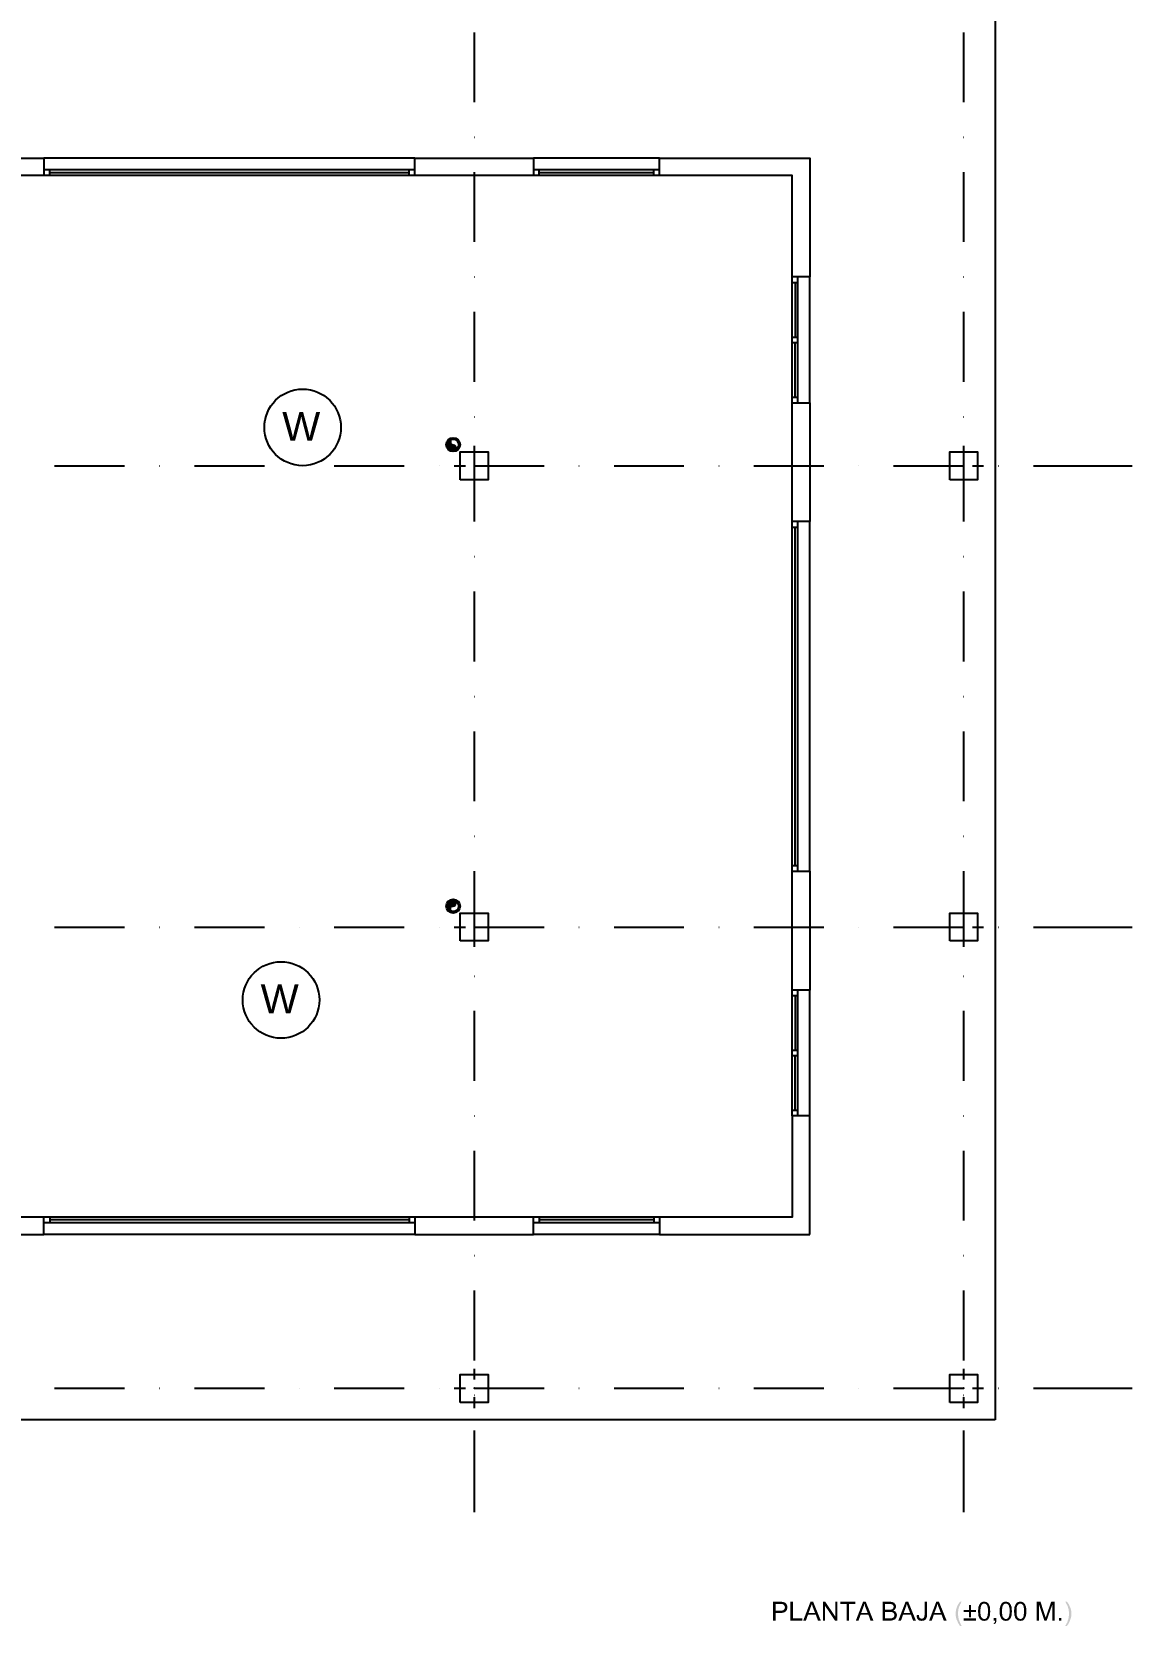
# Model space of a CAD drawing. Header units: millimetres. Extents: x -36361 to 19552, y -12473 to 22835.
# Drawn here: x 3574 to 19552, y -12473 to 10687 of the extents above; entities that cross this region are included whole.
import ezdxf

# ---------------------------------------------------------------- set-up
doc = ezdxf.new("R2010")
doc.units = ezdxf.units.MM
doc.layers.add('PDF3_Geometría', color=15, linetype='Continuous', true_color=0x944a4a)
doc.layers.add('PDF_Rellenos sólidos', color=172, linetype='Continuous', true_color=0x0000dd)
doc.layers.add('PDF3_Rellenos sólidos', color=3, linetype='Continuous')
doc.styles.get("Standard").update_dxf_attribs({"font": 'arial.ttf'})

msp = doc.modelspace()

# ---------------------------------------------------------------- hatches: boundary and pattern name
at = {"layer": 'PDF3_Geometría', "transparency": 33554559}
for points in [[(14440, -12119), (14338, -12119), (14338, -12392), (14374, -12392), (14374, -12281), (14467, -12281), (14476, -12278), (14482, -12278), (14491, -12275), (14497, -12272), (14503, -12272), (14509, -12269), (14515, -12266), (14518, -12260), (14524, -12257), (14527, -12254), (14374, -12248), (14374, -12152), (14443, -12152), (14530, -12149), (14527, -12143), (14521, -12140), (14515, -12134), (14512, -12131), (14503, -12128), (14497, -12125), (14491, -12125), (14482, -12122), (14473, -12122), (14467, -12119), (14449, -12119)], [(14530, -12149), (14443, -12152), (14473, -12152), (14476, -12155), (14482, -12155), (14488, -12158), (14500, -12170), (14503, -12176), (14506, -12185), (14509, -12191), (14509, -12203), (14506, -12212), (14506, -12218), (14503, -12224), (14500, -12230), (14494, -12236), (14488, -12239), (14485, -12242), (14476, -12245), (14470, -12248), (14374, -12248), (14527, -12254), (14530, -12248), (14536, -12242), (14539, -12236), (14542, -12227), (14542, -12221), (14545, -12215), (14545, -12182), (14542, -12176), (14539, -12167), (14536, -12161), (14536, -12158)], [(14626, -12119), (14590, -12119), (14590, -12392), (14761, -12392), (14761, -12359), (14626, -12359)], [(14920, -12119), (14881, -12119), (14776, -12392), (14815, -12392), (14845, -12308), (14959, -12308), (14854, -12281), (14884, -12200), (14887, -12191), (14890, -12185), (14893, -12176), (14893, -12170), (14896, -12164), (14896, -12155), (14899, -12149)], [(14920, -12119), (14899, -12149), (14899, -12152), (14902, -12158), (14905, -12167), (14908, -12173), (14908, -12179), (14911, -12188), (14914, -12197), (14917, -12203), (14947, -12281), (14854, -12281), (14959, -12308), (14989, -12392), (15031, -12392)], [(15096, -12119), (15061, -12119), (15061, -12392), (15093, -12392), (15093, -12179)], [(15273, -12119), (15240, -12119), (15240, -12332), (15237, -12392), (15273, -12392)], [(15531, -12119), (15315, -12119), (15315, -12152), (15405, -12152), (15405, -12392), (15441, -12392), (15441, -12152), (15531, -12152)], [(15684, -12119), (15645, -12119), (15540, -12392), (15579, -12392), (15609, -12308), (15723, -12308), (15618, -12281), (15648, -12200), (15651, -12191), (15654, -12185), (15657, -12176), (15657, -12170), (15660, -12164), (15660, -12155), (15663, -12149)], [(15684, -12119), (15663, -12149), (15663, -12152), (15666, -12158), (15669, -12167), (15672, -12173), (15672, -12179), (15675, -12188), (15678, -12197), (15681, -12203), (15711, -12281), (15618, -12281), (15723, -12308), (15753, -12392), (15795, -12392)], [(16031, -12119), (15929, -12119), (15929, -12392), (16058, -12392), (16064, -12389), (16073, -12389), (16079, -12386), (16082, -12386), (16094, -12380), (16103, -12377), (16109, -12374), (16115, -12368), (16118, -12362), (15965, -12359), (15965, -12266), (16118, -12266), (16112, -12260), (16100, -12254), (16091, -12251), (16085, -12248), (16091, -12242), (16100, -12239), (15965, -12233), (15965, -12152), (16112, -12152), (16100, -12140), (16097, -12134), (16088, -12131), (16082, -12128), (16079, -12125), (16073, -12125), (16064, -12122), (16058, -12122), (16049, -12119), (16040, -12119)], [(16112, -12152), (16022, -12152), (16052, -12152), (16058, -12155), (16064, -12155), (16070, -12158), (16082, -12170), (16085, -12179), (16088, -12185), (16088, -12197), (16085, -12203), (16085, -12212), (16073, -12224), (16067, -12227), (16058, -12230), (16052, -12233), (15965, -12233), (16100, -12239), (16103, -12233), (16109, -12227), (16112, -12221), (16115, -12218), (16118, -12212), (16121, -12203), (16121, -12197), (16124, -12188), (16121, -12182), (16121, -12173), (16115, -12161)], [(16118, -12266), (16028, -12266), (16049, -12266), (16058, -12269), (16064, -12269), (16070, -12272), (16073, -12272), (16079, -12275), (16091, -12287), (16094, -12290), (16097, -12299), (16097, -12329), (16094, -12335), (16091, -12341), (16085, -12347), (16079, -12350), (16073, -12353), (16067, -12356), (16058, -12359), (15965, -12359), (16118, -12362), (16124, -12356), (16127, -12347), (16130, -12344), (16133, -12335), (16133, -12329), (16136, -12320), (16136, -12305), (16133, -12299), (16133, -12290), (16130, -12284), (16127, -12278), (16124, -12272), (16121, -12272)], [(16301, -12119), (16262, -12119), (16157, -12392), (16196, -12392), (16226, -12308), (16340, -12308), (16235, -12281), (16265, -12200), (16268, -12191), (16271, -12185), (16274, -12176), (16274, -12170), (16277, -12164), (16277, -12155), (16280, -12149)], [(16301, -12119), (16280, -12149), (16280, -12152), (16283, -12158), (16286, -12167), (16289, -12173), (16289, -12179), (16292, -12188), (16295, -12197), (16298, -12203), (16328, -12281), (16235, -12281), (16340, -12308), (16370, -12392), (16412, -12392)], [(16574, -12119), (16538, -12119), (16538, -12311), (16535, -12320), (16535, -12335), (16532, -12341), (16529, -12347), (16526, -12353), (16520, -12359), (16517, -12359), (16505, -12365), (16496, -12365), (16562, -12365), (16565, -12359), (16568, -12353), (16568, -12347), (16571, -12338), (16571, -12323), (16574, -12314), (16574, -12305)], [(16747, -12119), (16708, -12119), (16604, -12392), (16643, -12392), (16672, -12308), (16786, -12308), (16681, -12281), (16711, -12200), (16714, -12191), (16717, -12185), (16720, -12176), (16720, -12170), (16723, -12164), (16723, -12155), (16726, -12149)], [(16747, -12119), (16726, -12149), (16726, -12152), (16729, -12158), (16732, -12167), (16735, -12173), (16735, -12179), (16738, -12188), (16741, -12197), (16744, -12203), (16774, -12281), (16681, -12281), (16786, -12308), (16816, -12392), (16858, -12392)], [(17080, -12116), (17056, -12116), (17044, -12128), (17041, -12134), (17035, -12143), (17032, -12149), (17029, -12155), (17023, -12161), (17020, -12167), (17017, -12176), (17014, -12182), (17011, -12188), (17008, -12194), (17005, -12203), (17002, -12209), (17002, -12212), (16999, -12218), (16999, -12224), (16996, -12233), (16996, -12239), (16993, -12248), (16993, -12254), (16990, -12263), (16990, -12323), (16993, -12332), (16993, -12338), (16996, -12347), (16996, -12353), (16999, -12362), (16999, -12368), (17002, -12377), (17008, -12389), (17014, -12401), (17017, -12407), (17020, -12416), (17026, -12428), (17029, -12437), (17035, -12443), (17038, -12449), (17041, -12455), (17047, -12461), (17050, -12467), (17056, -12473), (17080, -12473), (17077, -12470), (17074, -12464), (17071, -12458), (17065, -12449), (17062, -12443), (17059, -12437), (17056, -12428), (17053, -12422), (17050, -12413), (17047, -12407), (17044, -12401), (17041, -12392), (17038, -12386), (17035, -12380), (17035, -12371), (17032, -12365), (17032, -12356), (17029, -12350), (17029, -12344), (17026, -12335), (17026, -12323), (17023, -12314), (17023, -12269), (17026, -12260), (17026, -12245), (17029, -12239), (17029, -12230), (17032, -12224), (17032, -12221), (17035, -12212), (17035, -12206), (17038, -12197), (17041, -12191), (17044, -12185), (17047, -12176), (17050, -12170), (17053, -12164), (17053, -12158), (17056, -12155), (17062, -12146), (17065, -12140), (17068, -12131), (17074, -12125)], [(17212, -12164), (17182, -12164), (17182, -12239), (17107, -12239), (17107, -12269), (17182, -12269), (17182, -12344), (17212, -12344), (17212, -12269), (17287, -12269), (17287, -12239), (17212, -12239)], [(17344, -12146), (17338, -12152), (17335, -12158), (17332, -12164), (17329, -12173), (17326, -12179), (17323, -12182), (17323, -12188), (17320, -12194), (17320, -12200), (17317, -12209), (17317, -12230), (17314, -12239), (17314, -12272), (17317, -12281), (17317, -12305), (17320, -12314), (17320, -12323), (17326, -12335), (17326, -12341), (17332, -12353), (17335, -12359), (17338, -12365), (17341, -12368), (17344, -12371), (17404, -12368), (17395, -12368), (17389, -12365), (17383, -12362), (17377, -12359), (17371, -12353), (17365, -12347), (17362, -12341), (17359, -12338), (17359, -12332), (17356, -12326), (17353, -12320), (17353, -12305), (17350, -12296), (17350, -12224), (17353, -12215), (17353, -12200), (17356, -12191), (17356, -12185), (17359, -12179), (17362, -12173), (17365, -12170), (17368, -12164), (17371, -12161), (17377, -12155), (17383, -12152), (17389, -12149), (17395, -12146), (17404, -12146)], [(17404, -12119), (17386, -12119), (17380, -12122), (17374, -12122), (17365, -12125), (17359, -12131), (17353, -12134), (17347, -12140), (17344, -12146), (17413, -12146), (17431, -12155), (17443, -12167), (17443, -12170), (17446, -12173), (17449, -12176), (17449, -12182), (17452, -12188), (17452, -12194), (17455, -12203), (17455, -12209), (17458, -12218), (17458, -12290), (17455, -12299), (17455, -12314), (17452, -12320), (17452, -12326), (17449, -12332), (17446, -12338), (17446, -12344), (17440, -12350), (17437, -12356), (17431, -12359), (17425, -12365), (17419, -12368), (17404, -12368), (17344, -12371), (17350, -12377), (17356, -12380), (17362, -12386), (17380, -12395), (17395, -12395), (17404, -12398), (17413, -12395), (17428, -12395), (17434, -12392), (17443, -12389), (17449, -12386), (17452, -12380), (17455, -12380), (17461, -12374), (17464, -12368), (17470, -12362), (17475, -12350), (17478, -12344), (17481, -12335), (17481, -12332), (17484, -12326), (17487, -12320), (17487, -12308), (17490, -12299), (17490, -12275), (17493, -12266), (17493, -12254), (17490, -12245), (17490, -12212), (17487, -12206), (17487, -12194), (17484, -12188), (17481, -12179), (17478, -12173), (17475, -12164), (17470, -12152), (17464, -12146), (17461, -12140), (17455, -12134), (17449, -12131), (17443, -12128), (17440, -12125), (17434, -12122), (17428, -12122), (17419, -12119), (17413, -12119)], [(17658, -12146), (17652, -12152), (17649, -12158), (17646, -12164), (17643, -12173), (17640, -12179), (17637, -12182), (17637, -12188), (17634, -12194), (17634, -12200), (17631, -12209), (17631, -12230), (17628, -12239), (17628, -12272), (17631, -12281), (17631, -12305), (17634, -12314), (17634, -12323), (17637, -12329), (17640, -12335), (17640, -12341), (17643, -12347), (17646, -12353), (17649, -12359), (17652, -12365), (17655, -12368), (17658, -12371), (17718, -12368), (17709, -12368), (17691, -12359), (17685, -12353), (17679, -12347), (17676, -12341), (17673, -12338), (17673, -12332), (17670, -12326), (17667, -12320), (17667, -12305), (17664, -12296), (17664, -12224), (17667, -12215), (17667, -12200), (17670, -12191), (17670, -12185), (17673, -12179), (17676, -12173), (17679, -12170), (17682, -12164), (17685, -12161), (17691, -12155), (17709, -12146), (17718, -12146)], [(17718, -12119), (17700, -12119), (17694, -12122), (17688, -12122), (17679, -12125), (17673, -12131), (17667, -12134), (17661, -12140), (17658, -12146), (17727, -12146), (17745, -12155), (17751, -12161), (17757, -12167), (17757, -12170), (17763, -12176), (17763, -12182), (17766, -12188), (17766, -12194), (17769, -12203), (17769, -12209), (17772, -12218), (17772, -12290), (17769, -12299), (17769, -12314), (17766, -12320), (17766, -12326), (17763, -12332), (17760, -12338), (17760, -12344), (17754, -12350), (17751, -12356), (17745, -12359), (17739, -12365), (17733, -12368), (17718, -12368), (17658, -12371), (17664, -12377), (17670, -12380), (17676, -12386), (17682, -12389), (17688, -12392), (17694, -12395), (17709, -12395), (17718, -12398), (17727, -12395), (17742, -12395), (17748, -12392), (17757, -12389), (17763, -12386), (17766, -12380), (17769, -12380), (17775, -12374), (17778, -12368), (17784, -12362), (17787, -12356), (17793, -12344), (17796, -12335), (17796, -12332), (17799, -12326), (17802, -12320), (17802, -12308), (17805, -12299), (17805, -12275), (17808, -12266), (17808, -12254), (17805, -12245), (17805, -12212), (17802, -12206), (17802, -12194), (17799, -12188), (17796, -12179), (17793, -12173), (17790, -12164), (17787, -12158), (17784, -12152), (17778, -12146), (17775, -12140), (17769, -12134), (17763, -12131), (17757, -12128), (17754, -12125), (17748, -12122), (17742, -12122), (17733, -12119), (17727, -12119)], [(17868, -12146), (17862, -12152), (17856, -12164), (17853, -12173), (17850, -12179), (17847, -12182), (17847, -12188), (17844, -12194), (17844, -12200), (17841, -12209), (17841, -12230), (17838, -12239), (17838, -12272), (17841, -12281), (17841, -12305), (17844, -12314), (17844, -12323), (17850, -12335), (17850, -12341), (17856, -12353), (17859, -12359), (17862, -12365), (17868, -12371), (17928, -12368), (17919, -12368), (17913, -12365), (17907, -12362), (17901, -12359), (17895, -12353), (17889, -12347), (17886, -12341), (17883, -12338), (17883, -12332), (17877, -12320), (17877, -12305), (17874, -12296), (17874, -12224), (17877, -12215), (17877, -12200), (17880, -12191), (17880, -12185), (17883, -12179), (17886, -12173), (17889, -12170), (17892, -12164), (17895, -12161), (17901, -12155), (17907, -12152), (17913, -12149), (17919, -12146), (17928, -12146)], [(17928, -12119), (17910, -12119), (17904, -12122), (17898, -12122), (17889, -12125), (17883, -12131), (17877, -12134), (17871, -12140), (17868, -12146), (17937, -12146), (17943, -12149), (17949, -12152), (17955, -12155), (17967, -12167), (17967, -12170), (17970, -12173), (17973, -12176), (17973, -12182), (17976, -12188), (17976, -12194), (17979, -12203), (17979, -12209), (17982, -12218), (17982, -12290), (17979, -12299), (17979, -12314), (17976, -12320), (17976, -12326), (17973, -12332), (17970, -12338), (17970, -12344), (17967, -12347), (17964, -12350), (17961, -12356), (17955, -12359), (17949, -12365), (17943, -12368), (17928, -12368), (17868, -12371), (17874, -12377), (17880, -12380), (17886, -12386), (17904, -12395), (17919, -12395), (17928, -12398), (17937, -12395), (17952, -12395), (17958, -12392), (17967, -12389), (17973, -12386), (17976, -12380), (17979, -12380), (17985, -12374), (17988, -12368), (17994, -12362), (18000, -12350), (18003, -12344), (18006, -12335), (18006, -12332), (18012, -12320), (18012, -12308), (18015, -12299), (18015, -12275), (18018, -12266), (18018, -12254), (18015, -12245), (18015, -12212), (18012, -12206), (18012, -12194), (18009, -12188), (18006, -12179), (18003, -12173), (18000, -12164), (17994, -12152), (17988, -12146), (17985, -12140), (17979, -12134), (17973, -12131), (17967, -12128), (17964, -12125), (17958, -12122), (17952, -12122), (17943, -12119), (17937, -12119)], [(18222, -12119), (18165, -12119), (18165, -12392), (18201, -12392), (18201, -12161)], [(18222, -12119), (18201, -12161), (18278, -12392), (18296, -12353), (18296, -12344), (18293, -12338), (18290, -12329), (18287, -12323), (18284, -12311)], [(18425, -12119), (18377, -12119), (18311, -12308), (18305, -12326), (18302, -12335), (18302, -12341), (18299, -12347), (18296, -12353), (18278, -12392), (18311, -12392), (18392, -12164)], [(18605, -12116), (18581, -12116), (18587, -12125), (18590, -12134), (18596, -12143), (18599, -12149), (18605, -12161), (18608, -12167), (18611, -12170), (18611, -12173), (18614, -12179), (18617, -12188), (18620, -12194), (18623, -12203), (18623, -12209), (18626, -12218), (18629, -12224), (18629, -12233), (18632, -12239), (18632, -12254), (18635, -12263), (18635, -12323), (18632, -12329), (18632, -12344), (18629, -12350), (18629, -12359), (18626, -12365), (18626, -12374), (18623, -12380), (18620, -12386), (18617, -12395), (18617, -12401), (18614, -12407), (18611, -12416), (18608, -12422), (18602, -12431), (18599, -12437), (18596, -12443), (18593, -12452), (18590, -12458), (18584, -12464), (18581, -12473), (18605, -12473), (18605, -12470), (18611, -12464), (18614, -12458), (18620, -12452), (18623, -12446), (18626, -12440), (18629, -12434), (18635, -12425), (18638, -12419), (18641, -12413), (18644, -12404), (18647, -12398), (18650, -12389), (18653, -12383), (18656, -12374), (18662, -12362), (18662, -12353), (18665, -12347), (18665, -12338), (18668, -12332), (18668, -12317), (18671, -12308), (18671, -12284), (18668, -12275), (18668, -12251), (18665, -12245), (18665, -12236), (18662, -12230), (18659, -12224), (18659, -12215), (18656, -12209), (18653, -12200), (18650, -12194), (18647, -12188), (18644, -12182), (18641, -12173), (18638, -12167), (18632, -12155), (18626, -12149), (18623, -12140), (18617, -12134), (18614, -12128), (18608, -12122)], [(16457, -12311), (16424, -12314), (16424, -12338), (16427, -12347), (16427, -12353), (16430, -12359), (16433, -12365), (16436, -12371), (16442, -12377), (16448, -12380), (16454, -12386), (16472, -12395), (16487, -12395), (16496, -12398), (16502, -12395), (16517, -12395), (16526, -12392), (16538, -12386), (16541, -12386), (16547, -12383), (16553, -12377), (16556, -12371), (16562, -12365), (16493, -12365), (16487, -12362), (16478, -12362), (16472, -12359), (16466, -12353), (16463, -12347), (16460, -12344), (16460, -12335), (16457, -12329), (16457, -12320)], [(17580, -12353), (17541, -12353), (17541, -12392), (17562, -12392), (17562, -12398), (17559, -12404), (17559, -12413), (17556, -12419), (17553, -12422), (17547, -12428), (17541, -12431), (17550, -12446), (17556, -12440), (17562, -12437), (17574, -12425), (17574, -12422), (17577, -12416), (17580, -12410), (17580, -12392)]]:
    msp.add_hatch(color=3, dxfattribs=at).paths.add_polyline_path(points)

# ---------------------------------------------------------------- linework, layer by layer
at = {"layer": 'PDF3_Geometría', "color": 1, "lineweight": 25}
msp.add_lwpolyline([(17562, -9476), (-33113, -9476), (-33113, 11542), (17562, 11542)], close=True, dxfattribs=at)
at = {"layer": 'PDF3_Geometría', "color": 8, "lineweight": 25, "true_color": 0x7f7f7f}
for points in [[(9997, 10679), (9997, 9664)], [(17104, 10679), (17104, 9664)], [(9997, 9157), (10000, 9157)], [(17104, 9157), (17107, 9157)], [(9997, 8648), (9997, 7635)], [(17104, 8648), (17104, 7635)], [(9997, 7126), (10000, 7126)], [(17104, 7126), (17107, 7126)], [(9997, 6619), (9997, 5604)], [(17104, 6619), (17104, 5604)], [(9997, 5094), (10000, 5094)], [(17104, 5094), (17107, 5094)], [(9997, 4672), (9997, 4510)], [(17104, 4672), (17104, 4510)], [(9997, 4588), (9997, 3572)], [(17104, 4588), (17104, 3572)], [(3902, 4384), (4918, 4384)], [(5428, 4384), (5431, 4384)], [(5934, 4384), (6950, 4384)], [(7459, 4384), (7462, 4384)], [(7965, 4384), (8981, 4384)], [(9487, 4384), (9490, 4384)], [(9709, 4384), (9871, 4384)], [(9997, 4384), (10000, 4384), (9997, 4384), (11013, 4384)], [(9997, 4258), (9997, 4097)], [(10123, 4384), (10284, 4384)], [(11519, 4384), (11522, 4384)], [(12028, 4384), (13044, 4384)], [(13550, 4384), (13553, 4384)], [(14060, 4384), (15075, 4384)], [(15582, 4384), (15585, 4384)], [(16088, 4384), (17104, 4384), (17107, 4384), (17104, 4384)], [(16819, 4384), (16978, 4384)], [(17104, 4258), (17104, 4097)], [(17233, 4384), (17392, 4384)], [(17613, 4384), (17616, 4384)], [(18120, 4384), (19552, 4384)], [(9997, 3066), (10000, 3066)], [(17104, 3066), (17107, 3066)], [(9997, 2556), (9997, 1541)], [(17104, 2556), (17104, 1541)], [(9997, 1034), (10000, 1034)], [(17104, 1034), (17107, 1034)], [(9997, 525), (9997, -491)], [(17104, 525), (17104, -491)], [(9997, -997), (10000, -997)], [(17104, -997), (17107, -997)], [(9997, -1506), (9997, -2519)], [(17104, -1506), (17104, -2519)], [(9997, -2031), (9997, -2190)], [(17104, -2031), (17104, -2190)], [(3902, -2318), (4918, -2318)], [(5428, -2318), (5431, -2318)], [(5934, -2318), (6950, -2318)], [(7459, -2318), (7462, -2318)], [(7965, -2318), (8981, -2318)], [(9487, -2318), (9490, -2318)], [(9709, -2318), (9871, -2318)], [(9997, -2318), (10000, -2318), (9997, -2318), (11013, -2318)], [(9997, -2444), (9997, -2603)], [(10123, -2318), (10284, -2318)], [(11519, -2318), (11522, -2318)], [(12028, -2318), (13044, -2318)], [(13550, -2318), (13553, -2318)], [(14060, -2318), (15075, -2318)], [(15582, -2318), (15585, -2318)], [(16088, -2318), (17104, -2318), (17107, -2318), (17104, -2318)], [(16819, -2318), (16978, -2318)], [(17104, -2444), (17104, -2603)], [(17233, -2318), (17392, -2318)], [(17613, -2318), (17616, -2318)], [(18120, -2318), (19552, -2318)], [(9997, -3029), (10000, -3029)], [(17104, -3029), (17107, -3029)], [(9997, -3535), (9997, -4551)], [(17104, -3535), (17104, -4551)], [(9997, -5060), (10000, -5060)], [(17104, -5060), (17107, -5060)], [(9997, -5566), (9997, -6582)], [(17104, -5566), (17104, -6582)], [(9997, -7088), (10000, -7088)], [(17104, -7088), (17107, -7088)], [(9997, -7598), (9997, -8614)], [(17104, -7598), (17104, -8614)], [(9997, -8733), (9997, -8892)], [(17104, -8733), (17104, -8892)], [(3902, -9018), (4918, -9018)], [(5428, -9018), (5431, -9018)], [(5934, -9018), (6950, -9018)], [(7459, -9018), (7462, -9018)], [(7965, -9018), (8981, -9018)], [(9487, -9018), (9490, -9018)], [(9709, -9018), (9871, -9018)], [(9997, -9018), (10000, -9018), (9997, -9018), (11013, -9018)], [(10123, -9018), (10284, -9018)], [(11519, -9018), (11522, -9018)], [(12028, -9018), (13044, -9018)], [(13550, -9018), (13553, -9018)], [(14060, -9018), (15075, -9018)], [(15582, -9018), (15585, -9018)], [(16088, -9018), (17104, -9018), (17107, -9018), (17104, -9018)], [(16819, -9018), (16978, -9018)], [(17233, -9018), (17392, -9018)], [(17613, -9018), (17616, -9018)], [(18120, -9018), (19552, -9018)], [(9997, -9120), (10000, -9120)], [(9997, -9147), (9997, -9306)], [(17104, -9120), (17107, -9120)], [(17104, -9147), (17104, -9306)], [(9997, -9629), (9997, -10816)], [(17104, -9629), (17104, -10816)]]:
    msp.add_lwpolyline(points, dxfattribs=at)
at = {"layer": 'PDF3_Geometría', "color": 2, "lineweight": 25}
for points in [[(3750, 8852), (3750, 8600), (2024, 8600), (2024, 8852)], [(10860, 8852), (10860, 8600), (9134, 8600), (9134, 8852)], [(14617, 7126), (14617, 8600), (12687, 8600), (12687, 8852), (14872, 8852), (14872, 7126)], [(14617, 3572), (14617, 5298), (14872, 5298), (14872, 3572)], [(14617, -3232), (14617, -1506), (14872, -1506), (14872, -3232)], [(14872, -6786), (14872, -5060), (14617, -5060), (14617, -6531), (12687, -6531), (12687, -6786)], [(3750, -6786), (3750, -6531), (2024, -6531), (2024, -6786)], [(10860, -6786), (10860, -6531), (9134, -6531), (9134, -6786)]]:
    msp.add_lwpolyline(points, close=True, dxfattribs=at)
at = {"layer": 'PDF3_Geometría', "color": 3, "lineweight": 25}
for points in [[(9134, 8852), (3750, 8852)], [(12687, 8852), (10860, 8852)], [(9134, 8681), (3750, 8681)], [(9134, 8600), (3750, 8600)], [(3834, 8600), (3834, 8681)], [(9053, 8639), (3834, 8639)], [(9053, 8600), (9053, 8681)], [(12687, 8681), (10860, 8681)], [(12687, 8600), (10860, 8600)], [(10941, 8600), (10941, 8681)], [(12607, 8639), (10941, 8639)], [(12607, 8600), (12607, 8681)], [(14617, 5298), (14617, 7126)], [(14617, 7045), (14698, 7045)], [(14659, 7045), (14659, 6254)], [(14698, 5298), (14698, 7126)], [(14872, 5298), (14872, 7126)], [(14617, 6254), (14698, 6254)], [(14617, 6173), (14698, 6173)], [(14659, 5379), (14659, 6173)], [(14617, 5379), (14698, 5379)], [(9691, 4771), (9670, 4765), (9655, 4750), (9652, 4729), (9655, 4711), (9670, 4696), (9691, 4690), (9712, 4684), (9727, 4669), (9733, 4648), (9727, 4627), (9712, 4612), (9691, 4609)], [(14617, -1506), (14617, 3572)], [(14617, 3491), (14698, 3491)], [(14659, -1423), (14659, 3491)], [(14698, -1506), (14698, 3572)], [(14872, -1506), (14872, 3572)], [(14617, -1423), (14698, -1423)], [(9691, -2094), (9670, -2088), (9655, -2073), (9652, -2055), (9655, -2034), (9670, -2019), (9691, -2013), (9712, -2007), (9727, -1992), (9733, -1971), (9727, -1953), (9712, -1938), (9691, -1932)], [(14617, -5060), (14617, -3232)], [(14698, -5060), (14698, -3232)], [(14872, -5060), (14872, -3232)], [(14617, -3313), (14698, -3313)], [(14659, -3313), (14659, -4104)], [(14617, -4104), (14698, -4104)], [(14617, -4185), (14698, -4185)], [(14659, -4979), (14659, -4185)], [(14617, -4979), (14698, -4979)], [(9134, -6531), (3750, -6531)], [(9134, -6612), (3750, -6612)], [(3834, -6531), (3834, -6612)], [(9053, -6573), (3834, -6573)], [(9053, -6531), (9053, -6612)], [(12687, -6531), (10860, -6531)], [(12687, -6612), (10860, -6612)], [(10941, -6531), (10941, -6612)], [(12607, -6573), (10941, -6573)], [(12607, -6531), (12607, -6612)], [(9134, -6786), (3750, -6786)], [(12687, -6786), (10860, -6786)]]:
    msp.add_lwpolyline(points, dxfattribs=at)
at = {"layer": 'PDF3_Geometría', "color": 7, "lineweight": 25}
for points in [[(9793, 4180), (9793, 4588), (10201, 4588), (10201, 4180)], [(16903, 4180), (16903, 4588), (17308, 4588), (17308, 4180)], [(9793, -2519), (9793, -2115), (10201, -2115), (10201, -2519)], [(16903, -2519), (16903, -2115), (17308, -2115), (17308, -2519)], [(9793, -9222), (9793, -8817), (10201, -8817), (10201, -9222)], [(16903, -9222), (16903, -8817), (17308, -8817), (17308, -9222)]]:
    msp.add_lwpolyline(points, close=True, dxfattribs=at)
at = {"layer": 'PDF3_Geometría', "color": 3, "lineweight": 25}
for centre, radius in [((9692, 4690), 101), ((9691, 4690), 80.7), ((9692, -2013), 101), ((9691, -2013), 80.7)]:
    msp.add_circle(centre, radius, dxfattribs=at)
at = {"layer": 'PDF3_Rellenos sólidos', "lineweight": 25, "transparency": 33554559}
for points in [[(9613, 4711), (9610, 4696), (9670, 4696)], [(9610, 4696), (9610, 4690), (9691, 4690)], [(9610, 4696), (9670, 4696), (9691, 4690)], [(9610, 4690), (9610, 4684), (9712, 4684)], [(9610, 4690), (9691, 4690), (9712, 4684)], [(9610, 4684), (9613, 4669), (9727, 4669)], [(9610, 4684), (9712, 4684), (9727, 4669)], [(9616, 4720), (9613, 4711), (9655, 4711)], [(9613, 4711), (9655, 4711), (9670, 4696)], [(9613, 4669), (9616, 4657), (9730, 4657)], [(9613, 4669), (9727, 4669), (9730, 4657)], [(9622, 4729), (9616, 4720), (9652, 4720)], [(9616, 4720), (9652, 4720), (9655, 4711)], [(9616, 4657), (9622, 4648), (9733, 4648)], [(9616, 4657), (9730, 4657), (9733, 4648)], [(9634, 4747), (9622, 4729), (9652, 4729)], [(9622, 4729), (9652, 4729), (9652, 4720)], [(9622, 4648), (9634, 4633), (9727, 4633)], [(9622, 4648), (9733, 4648), (9727, 4633)], [(9640, 4750), (9634, 4747), (9655, 4747)], [(9634, 4747), (9655, 4747), (9652, 4729)], [(9634, 4633), (9640, 4627), (9727, 4627)], [(9634, 4633), (9727, 4633), (9727, 4627)], [(9661, 4765), (9640, 4750), (9655, 4750)], [(9640, 4750), (9655, 4750), (9655, 4747)], [(9661, 4765), (9670, 4765), (9655, 4750)], [(9691, 4771), (9664, 4765), (9670, 4765)], [(9640, 4627), (9661, 4615), (9712, 4615)], [(9640, 4627), (9727, 4627), (9712, 4615)], [(9661, 4615), (9664, 4612), (9712, 4612)], [(9661, 4615), (9712, 4615), (9712, 4612)], [(9664, 4612), (9712, 4612), (9691, 4609)], [(9610, -2007), (9613, -1992), (9727, -1992)], [(9610, -2007), (9712, -2007), (9727, -1992)], [(9610, -2013), (9610, -2007), (9712, -2007)], [(9610, -2013), (9691, -2013), (9712, -2007)], [(9610, -2019), (9610, -2013), (9691, -2013)], [(9610, -2019), (9670, -2019), (9691, -2013)], [(9613, -2034), (9610, -2019), (9670, -2019)], [(9613, -1992), (9616, -1983), (9730, -1983)], [(9613, -1992), (9727, -1992), (9730, -1983)], [(9613, -2034), (9655, -2034), (9670, -2019)], [(9616, -2043), (9613, -2034), (9655, -2034)], [(9616, -1983), (9622, -1971), (9733, -1971)], [(9616, -1983), (9730, -1983), (9733, -1971)], [(9616, -2043), (9652, -2043), (9655, -2034)], [(9622, -2055), (9616, -2043), (9652, -2043)], [(9622, -1971), (9634, -1956), (9727, -1956)], [(9622, -1971), (9733, -1971), (9727, -1956)], [(9622, -2055), (9652, -2055), (9652, -2043)], [(9634, -2070), (9622, -2055), (9652, -2055)], [(9634, -1956), (9640, -1953), (9727, -1953)], [(9634, -1956), (9727, -1956), (9727, -1953)], [(9634, -2070), (9655, -2070), (9652, -2055)], [(9640, -2073), (9634, -2070), (9655, -2070)], [(9640, -1953), (9661, -1938), (9712, -1938)], [(9640, -1953), (9727, -1953), (9712, -1938)], [(9640, -2073), (9655, -2073), (9655, -2070)], [(9661, -2088), (9640, -2073), (9655, -2073)], [(9661, -2088), (9670, -2088), (9655, -2073)], [(9664, -1938), (9712, -1938), (9691, -1932)], [(9691, -2094), (9664, -2088), (9670, -2088)]]:
    msp.add_solid(points, dxfattribs=at)
at = {"layer": 'PDF3_Rellenos sólidos', "lineweight": 35, "transparency": 33554559}
for points in [[(15096, -12119), (15093, -12179), (15240, -12332), (15237, -12392)], [(18425, -12119), (18392, -12164), (18425, -12392), (18392, -12392)], [(17107, -12362), (17107, -12392), (17287, -12362), (17287, -12392)], [(18488, -12353), (18488, -12392), (18524, -12353), (18524, -12392)]]:
    msp.add_solid(points, dxfattribs=at)
at = {"layer": 'PDF_Rellenos sólidos'}
for centre in [(7506, 4941), (7193, -3377)]:
    msp.add_circle(centre, 556, dxfattribs=at)

# ---------------------------------------------------------------- texts
at = {"layer": 'PDF_Rellenos sólidos', "char_height": 420, "width": 30.03, "attachment_point": 1}
for insert in [(7209, 5166), (6896, -3151)]:
    msp.add_mtext('W', dxfattribs=dict(at, insert=insert))

doc.saveas('drawing.dxf')
